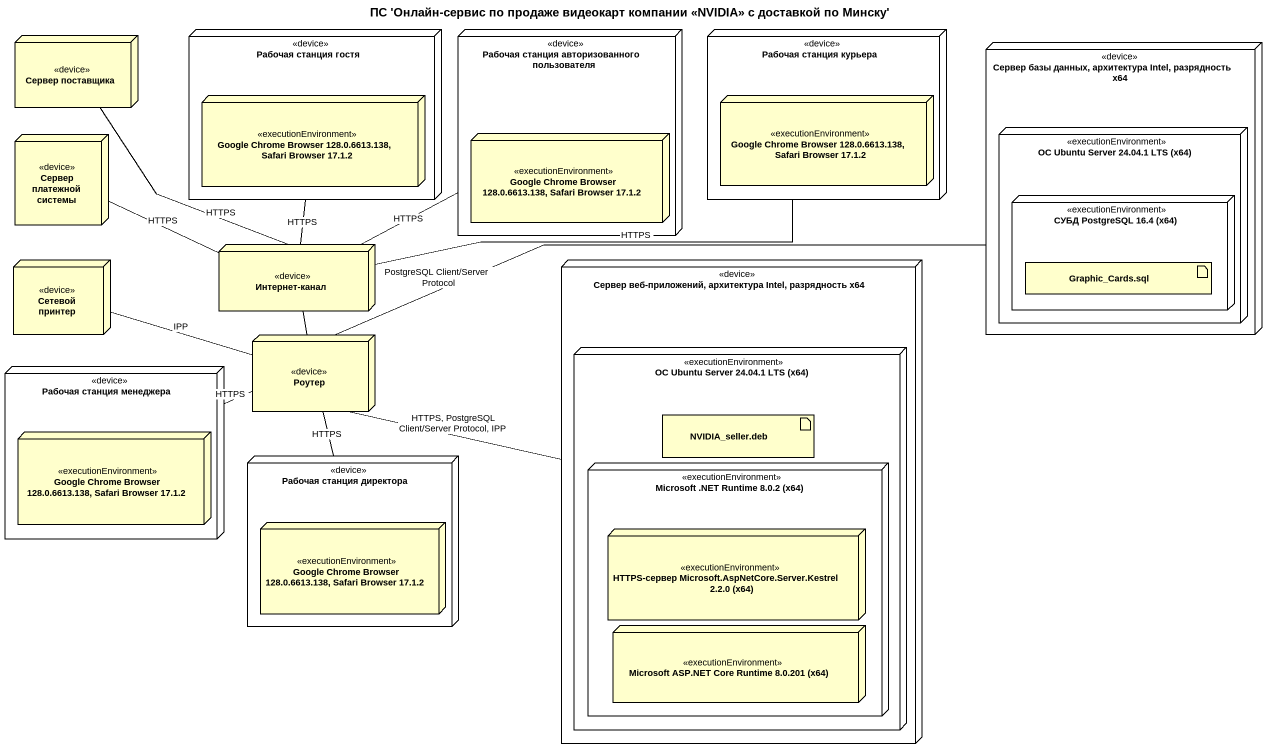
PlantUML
@startuml
title ПС 'Онлайн-сервис по продаже видеокарт компании <<NVIDIA>> с доставкой по Минску'
node "Сервер поставщикa" as Сервер_поставщикa <<device>>
node "Рабочая станция гостя" as Рабочая_станция_гостя <<device>> {
  node "Google Chrome Browser 128.0.6613.138, Safari Browser 17.1.2" as Google_Chrome_Browser_128_0 <<executionEnvironment>>
}
node "Рабочая станция авторизованного пользователя" as Рабочая_станция <<device>> {
  node "Google Chrome Browser 128.0.6613.138, Safari Browser 17.1.2" as Google_Chrome_Browser_128_0_3 <<executionEnvironment>>
}
node "Рабочая станция курьера" as Рабочая_станция_курьера <<device>> {
  node "Google Chrome Browser 128.0.6613.138, Safari Browser 17.1.2" as Google_Chrome_Browser_128_0_2 <<executionEnvironment>>
}
node "Сервер базы данных, архитектура Intel, разрядность x64" as Сервер_базы_данных <<device>> {
  node "ОС Ubuntu Server 24.04.1 LTS (x64)" as ОС_Ubuntu_Server_24_04_1 <<executionEnvironment>> {
    node "СУБД PostgreSQL 16.4 (x64)" as СУБД_PostgreSQL_16_4_x64 <<executionEnvironment>> {
      artifact "Graphic_Cards.sql" as Graphic_Cards_sql
    }
  }
}
node "Сервер платежной системы" as Сервер_платежной_системы <<device>>
node "Сетевой принтер" as Сетевой_принтер <<device>>
node "Интернет-канал" as Интернет_канал <<device>>
node "Сервер веб-приложений, архитектура Intel, разрядность x64" as Сервер_веб_приложений <<device>> {
  node "ОС Ubuntu Server 24.04.1 LTS (x64)" as ОС_Ubuntu_Server_24_04_1_2 <<executionEnvironment>> {
    artifact "NVIDIA_seller.deb" as NVIDIA_seller_deb
    node "Microsoft .NET Runtime 8.0.2 (x64)" as Microsoft_NET_Runtime_8_0_2 <<executionEnvironment>> {
      node "HTTPS-сервер Microsoft.AspNetCore.Server.Kestrel 2.2.0 (x64)" as HTTPS_сервер_Microsoft <<executionEnvironment>>
      node "Microsoft ASP.NET Core Runtime 8.0.201 (x64)" as Microsoft_ASP_NET_Core <<executionEnvironment>>
    }
  }
}
node Роутер <<device>>
node "Рабочая станция менеджера" as Рабочая_станция_менеджера <<device>> {
  node "Google Chrome Browser 128.0.6613.138, Safari Browser 17.1.2" as Google_Chrome_Browser_128_0_4 <<executionEnvironment>>
}
node "Рабочая станция директора" as Рабочая_станция_директора <<device>> {
  node "Google Chrome Browser 128.0.6613.138, Safari Browser 17.1.2" as Google_Chrome_Browser_128_0_5 <<executionEnvironment>>
}
Сервер_базы_данных -left- Роутер : PostgreSQL Client/Server Protocol
Сетевой_принтер -right- Роутер : IPP
Интернет_канал -up- Сервер_поставщикa : HTTPS
Интернет_канал -up- Рабочая_станция_гостя : HTTPS
Интернет_канал -right- Рабочая_станция : HTTPS
Интернет_канал -right- Рабочая_станция_курьера : HTTPS
Интернет_канал -left- Сервер_платежной_системы : HTTPS
Роутер -up- Интернет_канал
Роутер -right- Сервер_веб_приложений : HTTPS, PostgreSQL Client/Server Protocol, IPP
Роутер -left- Рабочая_станция_менеджера : HTTPS
Роутер -- Рабочая_станция_директора : HTTPS
@enduml
